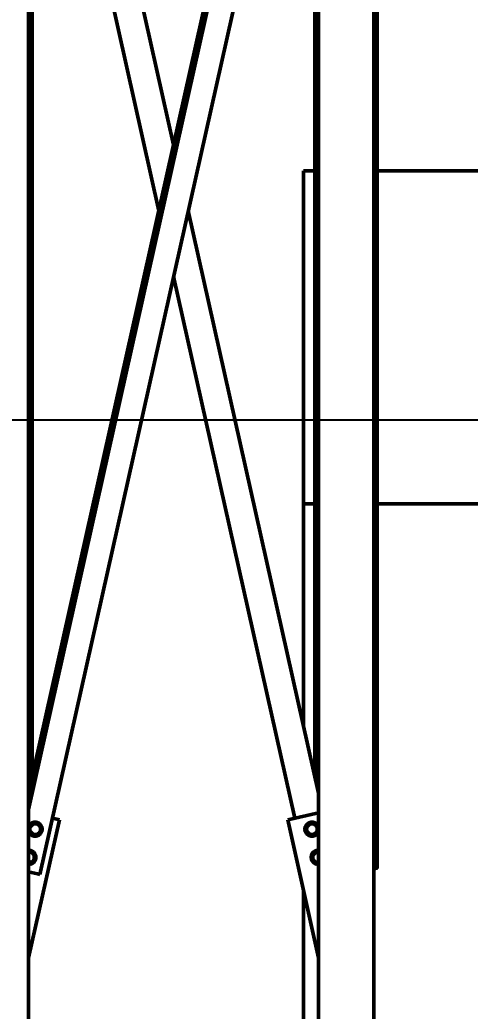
# Model space of a CAD drawing. Header units: inches. Extents: x 11 to 1621, y 11 to 1332.
# Drawn here: x 1351.2 to 1398.1, y 307.5 to 410.9 of the extents above; entities that cross this region are included whole.
import ezdxf

# ---------------------------------------------------------------- set-up
doc = ezdxf.new("R2010")
doc.units = ezdxf.units.IN
doc.header["$LTSCALE"] = 48
doc.header["$MEASUREMENT"] = 0
doc.layers.add('Dimension (ANSI)', color=7, linetype='Continuous', lineweight=25)
doc.layers.add('Visible (ANSI)', color=7, linetype='Continuous', lineweight=50)
doc.styles.add('Dimension Text', font='tahoma.ttf')
doc.dimstyles.new('ELC FT', dxfattribs={"dimscale": 48, "dimtxt": 0.12, "dimasz": 0.098425, "dimexe": 0.05, "dimexo": 0.1, "dimgap": 0.031496, "dimtad": 1, "dimdec": 5, "dimzin": 3, "dimdsep": 46, "dimlunit": 4, "dimtxsty": 'Dimension Text', "dimcen": 0.09, "dimdle": 0.5, "dimclrd": 5, "dimclre": 5, "dimclrt": 256, "dimadec": 1, "dimazin": 3, "dimtfac": 0.833333, "dimtofl": 0, "dimtmove": 0, "dimatfit": 3, "dimfxl": 0, "dimfrac": 2, "dimtolj": 1, "dimtzin": 0, "dimlwd": 25, "dimlwe": 25, "dimarcsym": 0})

# ---------------------------------------------------------------- blocks, each defined once
blk = doc.blocks.new('*D38')
at = {"layer": 'Defpoints', "color": 0, "linetype": 'Continuous', "transparency": 16777216}
for p in [(1428.01, 310.33), (1326.56, 286.95), (1428.01, 267.62)]:
    blk.add_point(p, dxfattribs=at)
at = {"layer": 'Dimension (ANSI)', "color": 5, "linetype": 'Continuous', "lineweight": 25, "transparency": 16777216}
for p, q in [((1428.01, 305.53), (1428.01, 265.22)), ((1326.56, 282.15), (1326.56, 265.22)), ((1331.28, 267.62), (1423.29, 267.62))]:
    blk.add_line(p, q, dxfattribs=at)
at = {"layer": 'Dimension (ANSI)', "color": 5, "linetype": 'Continuous', "transparency": 16777216}
for points in [[(1331.28, 268.41), (1331.28, 266.84), (1326.56, 267.62)], [(1423.29, 268.41), (1423.29, 266.84), (1428.01, 267.62)]]:
    blk.add_solid(points, dxfattribs=at)
at = {"layer": 'Dimension (ANSI)', "linetype": 'Continuous', "lineweight": 25, "transparency": 16777216, "insert": (1377.28, 272.77), "char_height": 5.76, "attachment_point": 5, "style": 'Dimension Text'}
blk.add_mtext('\\A1;8\'-5 7/16"', dxfattribs=at)
blk = doc.blocks.new('*D39')
at = {"layer": 'Defpoints', "color": 0, "linetype": 'Continuous', "transparency": 16777216}
for p in [(1445.07, 324.19), (1247.2, 313.63), (1445.07, 253.69)]:
    blk.add_point(p, dxfattribs=at)
at = {"layer": 'Dimension (ANSI)', "color": 5, "linetype": 'Continuous', "lineweight": 25, "transparency": 16777216}
for p, q in [((1445.07, 319.39), (1445.07, 251.29)), ((1247.2, 308.83), (1247.2, 251.29)), ((1251.92, 253.69), (1440.35, 253.69))]:
    blk.add_line(p, q, dxfattribs=at)
at = {"layer": 'Dimension (ANSI)', "color": 5, "linetype": 'Continuous', "transparency": 16777216}
for points in [[(1251.92, 254.48), (1251.92, 252.91), (1247.2, 253.69)], [(1440.35, 254.48), (1440.35, 252.91), (1445.07, 253.69)]]:
    blk.add_solid(points, dxfattribs=at)
at = {"layer": 'Dimension (ANSI)', "linetype": 'Continuous', "lineweight": 25, "transparency": 16777216, "insert": (1346.13, 258.84), "char_height": 5.76, "attachment_point": 5, "style": 'Dimension Text'}
blk.add_mtext('\\A1;16\'-5 7/8"', dxfattribs=at)
blk = doc.blocks.new('*D52')
at = {"layer": 'Defpoints', "color": 0, "linetype": 'Continuous', "transparency": 16777216}
for p in [(1341.76, 369.2), (1496.72, 369.2), (1479.31, 291.45)]:
    blk.add_point(p, dxfattribs=at)
at = {"layer": 'Dimension (ANSI)', "color": 5, "linetype": 'Continuous', "lineweight": 25, "transparency": 16777216}
for p, q in [((1346.56, 369.2), (1499.12, 369.2)), ((1496.72, 364.48), (1496.72, 348.08)), ((1496.72, 296.18), (1496.72, 312.57)), ((1484.11, 291.45), (1499.12, 291.45))]:
    blk.add_line(p, q, dxfattribs=at)
at = {"layer": 'Dimension (ANSI)', "color": 5, "linetype": 'Continuous', "transparency": 16777216}
for points in [[(1495.94, 364.48), (1497.51, 364.48), (1496.72, 369.2)], [(1495.94, 296.18), (1497.51, 296.18), (1496.72, 291.45)]]:
    blk.add_solid(points, dxfattribs=at)
at = {"layer": 'Dimension (ANSI)', "linetype": 'Continuous', "lineweight": 25, "transparency": 16777216, "insert": (1496.72, 330.33), "char_height": 5.76, "attachment_point": 5, "rotation": 90, "style": 'Dimension Text'}
blk.add_mtext('\\A1;\\fTahoma|b0|i0;6\'-5 3/4"\\P\\fTahoma|b0|i0;GRATING', dxfattribs=at)
blk = doc.blocks.new('*D57')
at = {"layer": 'Defpoints', "color": 0, "linetype": 'Continuous', "transparency": 16777216}
for p in [(1360.38, 747.45), (1479.31, 291.45), (1540.01, 291.45)]:
    blk.add_point(p, dxfattribs=at)
at = {"layer": 'Dimension (ANSI)', "color": 5, "linetype": 'Continuous', "lineweight": 25, "transparency": 16777216}
for p, q in [((1365.18, 747.45), (1542.41, 747.45)), ((1540.01, 742.73), (1540.01, 296.18)), ((1484.11, 291.45), (1542.41, 291.45))]:
    blk.add_line(p, q, dxfattribs=at)
at = {"layer": 'Dimension (ANSI)', "color": 5, "linetype": 'Continuous', "transparency": 16777216}
for points in [[(1539.23, 742.73), (1540.8, 742.73), (1540.01, 747.45)], [(1539.23, 296.18), (1540.8, 296.18), (1540.01, 291.45)]]:
    blk.add_solid(points, dxfattribs=at)
at = {"layer": 'Dimension (ANSI)', "linetype": 'Continuous', "lineweight": 25, "transparency": 16777216, "insert": (1535.49, 519.45), "char_height": 5.76, "attachment_point": 5, "rotation": 90, "style": 'Dimension Text'}
blk.add_mtext('\\A1;\\fTahoma|b0|i0;38\'-0" TOP OF GRATING', dxfattribs=at)

msp = doc.modelspace()

# ---------------------------------------------------------------- linework, layer by layer
at = {"layer": 'Visible (ANSI)'}
for p, q in [((1352.071979, 292.50523), (1352.071979, 479.13023)), ((1382.321979, 292.50523), (1382.321979, 479.13023)), ((1388.071979, 292.50523), (1388.071979, 479.13023)), ((1388.446979, 322.489172), (1388.446979, 460.44265)), ((1381.144277, 460.254632), (1352.071979, 330.236859)), ((1352.071979, 328.518361), (1381.510239, 460.172802)), ((1367.196979, 397.87922), (1354.558966, 454.399226)), ((1365.659938, 391.00523), (1352.071979, 451.773601)), ((1353.249682, 321.755828), (1382.321979, 451.773601)), ((1352.446979, 331.913942), (1352.446979, 450.096518)), ((1381.946979, 450.096518), (1381.946979, 331.913942)), ((1380.759479, 395.169851), (1381.946979, 395.169851)), ((1380.759479, 395.169851), (1380.759479, 360.419851)), ((1388.446979, 395.169851), (1428.942872, 395.169851)), ((1382.321979, 330.236859), (1368.734021, 391.00523)), ((1379.834993, 327.611234), (1367.196979, 384.13124)), ((1381.946979, 360.419851), (1380.759479, 360.419851)), ((1380.759479, 360.419851), (1380.759479, 337.224706)), ((1427.759479, 360.419851), (1388.446979, 360.419851)), ((1382.321979, 328.16733), (1379.103068, 327.447574)), ((1352.071979, 313.051884), (1355.290891, 327.447574)), ((1355.290891, 327.447574), (1354.558966, 327.611234)), ((1379.103068, 327.447574), (1382.321979, 313.051884)), ((1353.005707, 321.810382), (1352.071979, 322.019166)), ((1353.249682, 321.755828), (1353.005707, 321.810382)), ((1388.446979, 322.489172), (1388.071979, 322.489172)), ((1388.071979, 322.374002), (1388.196979, 322.374002)), ((1388.446979, 322.450782), (1388.446979, 322.489172)), ((1380.759479, 320.039731), (1380.759479, 301.482351))]:
    msp.add_line(p, q, dxfattribs=at)
for centre, radius, start, end in [((1352.767793, 326.474703), 0.734, 198.5627875, 161.4372125), ((1352.767793, 326.474703), 0.5625, 120, 180), ((1352.767793, 326.474703), 0.5625, 60, 120), ((1352.767793, 326.474703), 0.5625, 0, 60), ((1381.626166, 326.474703), 0.734, 18.5627875, 341.4372125), ((1381.626166, 326.474703), 0.5625, 120, 180), ((1381.626166, 326.474703), 0.5625, 60, 120), ((1381.626166, 326.474703), 0.5625, 0, 60), ((1352.767793, 326.474703), 0.5625, 180, 240), ((1352.767793, 326.474703), 0.5625, 240, 300), ((1352.767793, 326.474703), 0.5625, 300, 0), ((1381.626166, 326.474703), 0.5625, 180, 240), ((1381.626166, 326.474703), 0.5625, 240, 300), ((1381.626166, 326.474703), 0.5625, 300, 0), ((1352.113152, 323.547001), 0.734, 266.78441897, 93.21558103), ((1352.113152, 323.547001), 0.5625, 60, 94.19752737), ((1352.113152, 323.547001), 0.5625, 0, 60), ((1382.280807, 323.547001), 0.734, 86.78441897, 273.21558103), ((1382.280807, 323.547001), 0.5625, 120, 180), ((1382.280807, 323.547001), 0.5625, 85.80247263, 120), ((1352.113152, 323.547001), 0.5625, 265.80247263, 300), ((1352.113152, 323.547001), 0.5625, 300, 0), ((1382.280807, 323.547001), 0.5625, 180, 240), ((1382.280807, 323.547001), 0.5625, 240, 274.19752737)]:
    msp.add_arc(centre, radius, start, end, dxfattribs=at)
msp.add_ellipse((1388.196979, 322.450782), major_axis=(0.25, 0), ratio=0.3071206602, start_param=4.7123889804, end_param=6.2831853072, dxfattribs=at)
for points, weights in [([(1352.205293, 326.799463), (1352.356015, 326.886482), (1352.486543, 326.961843)], [1, 1.0379548493, 1]), ([(1352.486543, 326.961843), (1352.617072, 327.037203), (1352.767793, 327.124223)], [1, 1.0379548493, 1]), ([(1352.767793, 327.124223), (1352.918515, 327.037203), (1353.049043, 326.961843)], [1, 1.0379548493, 1]), ([(1353.049043, 326.961843), (1353.179572, 326.886482), (1353.330293, 326.799463)], [1, 1.0379548493, 1]), ([(1381.063666, 326.799463), (1381.214387, 326.886482), (1381.344916, 326.961843)], [1, 1.0379548493, 1]), ([(1381.344916, 326.961843), (1381.475444, 327.037203), (1381.626166, 327.124223)], [1, 1.0379548493, 1]), ([(1381.626166, 327.124223), (1381.776887, 327.037203), (1381.907416, 326.961843)], [1, 1.0379548493, 1]), ([(1381.907416, 326.961843), (1382.037944, 326.886482), (1382.188666, 326.799463)], [1, 1.0379548493, 1]), ([(1352.205293, 326.474703), (1352.205293, 326.625425), (1352.205293, 326.799463)], [1, 1.0379548493, 1]), ([(1352.205293, 326.149944), (1352.205293, 326.323982), (1352.205293, 326.474703)], [1, 1.0379548493, 1]), ([(1352.486543, 325.987564), (1352.356015, 326.062925), (1352.205293, 326.149944)], [1, 1.0379548493, 1]), ([(1352.767793, 325.825184), (1352.617072, 325.912203), (1352.486543, 325.987564)], [1, 1.0379548493, 1]), ([(1353.049043, 325.987564), (1352.918515, 325.912203), (1352.767793, 325.825184)], [1, 1.0379548493, 1]), ([(1353.330293, 326.149944), (1353.179572, 326.062925), (1353.049043, 325.987564)], [1, 1.0379548493, 1]), ([(1353.330293, 326.799463), (1353.330293, 326.625425), (1353.330293, 326.474703)], [1, 1.0379548493, 1]), ([(1353.330293, 326.474703), (1353.330293, 326.323982), (1353.330293, 326.149944)], [1, 1.0379548493, 1]), ([(1381.063666, 326.474703), (1381.063666, 326.625425), (1381.063666, 326.799463)], [1, 1.0379548493, 1]), ([(1381.063666, 326.149944), (1381.063666, 326.323982), (1381.063666, 326.474703)], [1, 1.0379548493, 1]), ([(1381.344916, 325.987564), (1381.214387, 326.062925), (1381.063666, 326.149944)], [1, 1.0379548493, 1]), ([(1381.626166, 325.825184), (1381.475444, 325.912203), (1381.344916, 325.987564)], [1, 1.0379548493, 1]), ([(1381.907416, 325.987564), (1381.776887, 325.912203), (1381.626166, 325.825184)], [1, 1.0379548493, 1]), ([(1382.188666, 326.149944), (1382.037944, 326.062925), (1381.907416, 325.987564)], [1, 1.0379548493, 1]), ([(1382.188666, 326.799463), (1382.188666, 326.625425), (1382.188666, 326.474703)], [1, 1.0379548493, 1]), ([(1382.188666, 326.474703), (1382.188666, 326.323982), (1382.188666, 326.149944)], [1, 1.0379548493, 1]), ([(1352.071979, 324.172749), (1352.092204, 324.184425), (1352.113152, 324.19652)], [1.00884130562, 1.00510812636, 1]), ([(1352.113152, 324.19652), (1352.263873, 324.109501), (1352.394402, 324.03414)], [1, 1.0379548493, 1]), ([(1352.394402, 324.03414), (1352.52493, 323.958779), (1352.675652, 323.87176)], [1, 1.0379548493, 1]), ([(1352.675652, 323.87176), (1352.675652, 323.697722), (1352.675652, 323.547001)], [1, 1.0379548493, 1]), ([(1381.718307, 323.87176), (1381.869029, 323.958779), (1381.999557, 324.03414)], [1, 1.0379548493, 1]), ([(1381.718307, 323.547001), (1381.718307, 323.697722), (1381.718307, 323.87176)], [1, 1.0379548493, 1]), ([(1381.999557, 324.03414), (1382.130086, 324.109501), (1382.280807, 324.19652)], [1, 1.0379548493, 1]), ([(1382.280807, 324.19652), (1382.301755, 324.184425), (1382.321979, 324.172749)], [1, 1.00510812636, 1.00884130562]), ([(1352.113152, 322.897481), (1352.092204, 322.909576), (1352.071979, 322.921252)], [1, 1.00510812636, 1.00884130562]), ([(1352.394402, 323.059861), (1352.263873, 322.984501), (1352.113152, 322.897481)], [1, 1.0379548493, 1]), ([(1352.675652, 323.222241), (1352.52493, 323.135222), (1352.394402, 323.059861)], [1, 1.0379548493, 1]), ([(1352.675652, 323.547001), (1352.675652, 323.396279), (1352.675652, 323.222241)], [1, 1.0379548493, 1]), ([(1381.718307, 323.222241), (1381.718307, 323.396279), (1381.718307, 323.547001)], [1, 1.0379548493, 1]), ([(1381.999557, 323.059861), (1381.869029, 323.135222), (1381.718307, 323.222241)], [1, 1.0379548493, 1]), ([(1382.280807, 322.897481), (1382.130086, 322.984501), (1381.999557, 323.059861)], [1, 1.0379548493, 1]), ([(1382.321979, 322.921252), (1382.301755, 322.909576), (1382.280807, 322.897481)], [1.00884130562, 1.00510812636, 1])]:
    msp.add_rational_spline(points, weights, degree=2, dxfattribs=at)

# ---------------------------------------------------------------- dimensions: what is measured, and where the dimension line sits
at = {"layer": 'Dimension (ANSI)', "color": 5, "linetype": 'Continuous', "lineweight": 25, "true_color": 0x0000ff}
for base, p1, p2, angle, text, override, picture, middle in [((1540.012937, 291.451101), (1360.380638, 747.451101), (1479.309314, 291.451101), 90, '\\fTahoma|b0|i0;<> TOP OF GRATING', {"dimgap": 0.031496, "dimdec": 5, "dimlfac": 1, "dimtol": 0, "dimlim": 0, "dimtp": 0, "dimtm": 0, "dimtdec": 2, "dimatfit": 1}, '*D57', (1540.012937, 519.451101)), ((1496.724989, 369.201101), (1479.309314, 291.451101), (1341.759479, 369.201101), 270, '\\fTahoma|b0|i0;<>\\P\\fTahoma|b0|i0;GRATING', {"dimgap": 0.031496, "dimtad": 0, "dimdec": 5, "dimlfac": 1, "dimtol": 0, "dimlim": 0, "dimtp": 0, "dimtm": 0, "dimtdec": 2, "dimatfit": 1, "dimtvp": 0}, '*D52', (1496.724989, 330.326101))]:
    dim = msp.add_linear_dim(base=base, p1=p1, p2=p2, angle=angle, text=text, dimstyle='ELC FT', override=override, dxfattribs=at)
    dim.commit()
    dim.dimension.update_dxf_attribs({"geometry": picture, "text_midpoint": middle, "dimtype": 160})
for base, p1, p2, picture, middle in [((1445.071979, 253.692735), (1247.196979, 313.630235), (1445.071979, 324.190163), '*D39', (1346.134479, 253.692735)), ((1428.009479, 267.623765), (1326.556979, 286.951101), (1428.009479, 310.326101), '*D38', (1377.283229, 267.623765))]:
    dim = msp.add_linear_dim(base=base, p1=p1, p2=p2, angle=180, dimstyle='ELC FT', override={"dimgap": 0.031496, "dimdec": 5, "dimlfac": 1, "dimtol": 0, "dimlim": 0, "dimtp": 0, "dimtm": 0, "dimtdec": 2, "dimatfit": 1}, dxfattribs=at)
    dim.commit()
    dim.dimension.update_dxf_attribs({"geometry": picture, "text_midpoint": middle, "dimtype": 160})

doc.saveas('drawing.dxf')
